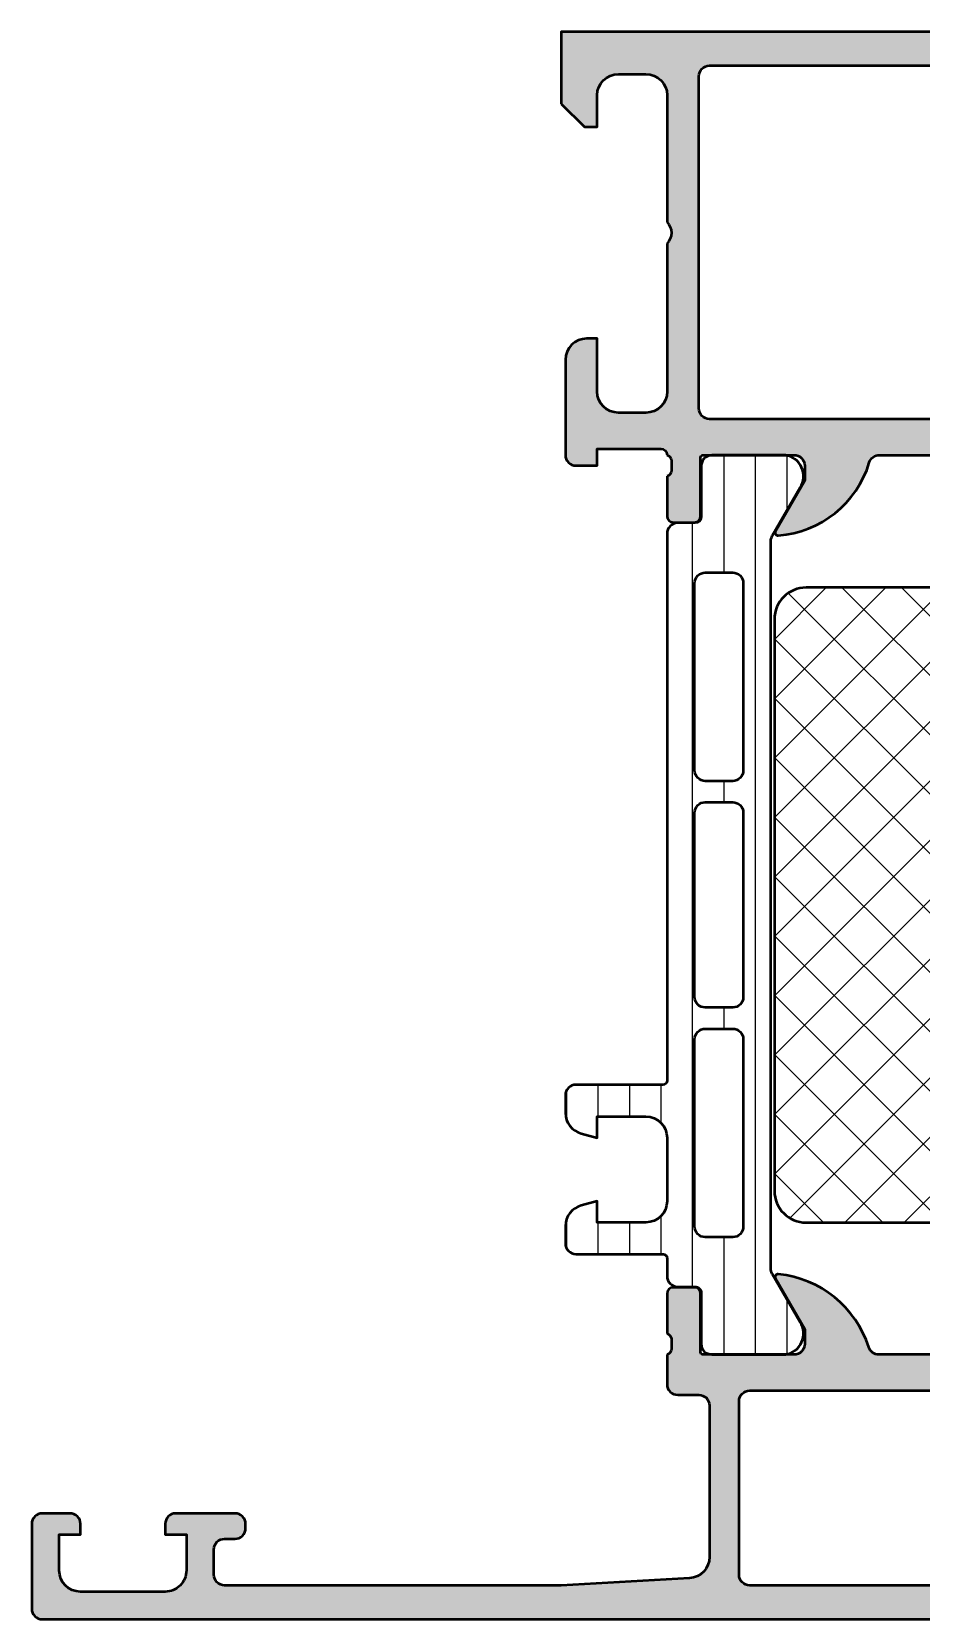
# Model space of a CAD drawing. Extents: x 0 to 84, y 0 to 75.
# Drawn here: x 0 to 42, y 0 to 75 of the extents above; entities that cross this region are included whole.
import ezdxf

# ---------------------------------------------------------------- set-up
doc = ezdxf.new("R2010")
doc.units = 0
for name, color, linetype, lineweight in [('0S-Alu contour', 7, 'Continuous', 50), ('0S-Alu hatch', 252, 'Continuous', 25), ('0S-Plastic contour', 254, 'Continuous', 50), ('0S-Plastic hatch', 253, 'Continuous', 25), ('0S-PT contour', 91, 'Continuous', 50), ('0S-PT hatch', 103, 'Continuous', 25)]:
    doc.layers.add(name, color=color, linetype=linetype, lineweight=lineweight)

# ---------------------------------------------------------------- blocks, each defined once
blk = doc.blocks.new('345220__68C31748_A0F1_4D4B_8DB2_2B87B1CDCAF7_')
at = {"layer": '0S-Alu hatch'}
h = blk.add_hatch(color=256, dxfattribs=at)
edge = h.paths.add_edge_path()
edge.add_arc((30.49999809265137, 11.09999847412109), 0.5000000000000036, 180, 270)
edge.add_line((30.49999809265137, 10.59999847412108), (31.49999809265138, 10.59999847412108))
edge.add_ellipse((31.49999809265136, 10.09999847412108), major_axis=(-0.5000000000000054, 0), ratio=1, start_angle=180, end_angle=269.99999999999875, ccw=False)
edge.add_line((31.99999809265137, 10.09999847412108), (31.99999809265138, 2.944488525390621))
edge.add_ellipse((31.00000742106395, 2.94447682080078), major_axis=(-0.9999906716559251, 0), ratio=1, start_angle=93.26926935200947, end_angle=180.0006706298244, ccw=False)
edge.add_line((31.05703544616699, 1.946113586425776), (25, 1.599998474121088))
edge.add_line((25, 1.599998474121088), (9.100006103515623, 1.599998474121088))
edge.add_ellipse((9.100002464158983, 2.099994834764447), major_axis=(-0.4999963606566039, 0), ratio=1, start_angle=-0.000417042864683026, end_angle=90.00041704258678, ccw=False)
edge.add_line((8.600006103515625, 2.099998474123514), (8.600006103515625, 3.300003051757806))
edge.add_ellipse((9.100008844383234, 3.300000310890197), major_axis=(-0.5000027408751218, 0), ratio=1, start_angle=270.00031407857114, end_angle=359.99968592151924, ccw=False)
edge.add_line((9.100006103515621, 3.800003051757807), (9.600006103515623, 3.800003051757807))
edge.add_arc((9.600018985091806, 4.299990170181624), 0.4999871185897568, 269.9985238420723, 360.0014761578453)
edge.add_line((10.10000610351562, 4.300003051757088), (10.10000610351562, 4.499999999999992))
edge.add_arc((9.600019903500321, 4.500013799984693), 0.4999862002057459, 359.9984185945515, 450.0015814054076)
edge.add_line((9.600006103515621, 4.999999999999994), (6.799987792968749, 4.999999999999995))
edge.add_arc((6.800036528742742, 4.499951264226003), 0.5000487381489366, 90.00558416400746, 179.994415836045)
edge.add_line((6.29998779296875, 4.499999999999538), (6.29998779296875, 3.999999999999994))
edge.add_line((6.29998779296875, 3.999999999999994), (7.29998779296875, 3.999999999999994))
edge.add_line((7.29998779296875, 3.999999999999994), (7.299987792968751, 2.300003051757808))
edge.add_ellipse((6.300035042676397, 2.299955803026448), major_axis=(-0.9999527514086279, 0), ratio=1, start_angle=89.99904127429778, end_angle=180.0027072806921, ccw=False)
edge.add_line((6.300018310546877, 1.300003051757807), (2.29998779296875, 1.300003051757807))
edge.add_ellipse((2.300030971468326, 2.300046230257383), major_axis=(-1.000043179431727, 0), ratio=1, start_angle=0.00247383901108833, end_angle=89.99752616102683, ccw=False)
edge.add_line((1.29998779296875, 2.300003051757147), (1.29998779296875, 3.999999999999994))
edge.add_line((1.29998779296875, 3.999999999999994), (2.29998779296875, 3.999999999999994))
edge.add_line((2.29998779296875, 3.999999999999994), (2.29998779296875, 4.499999999999996))
edge.add_arc((1.80003856548356, 4.500050770347218), 0.4999492300630801, 359.9941815559002, 450.0023212804759)
edge.add_line((1.800018310546875, 4.999999999999994), (0.5000000000000014, 4.999999999999994))
edge.add_arc((0.4999963606433605, 4.500003639356633), 0.4999963606566056, 89.99958295741315, 180.0004170428646)
edge.add_line((1e-16, 4.499999999997569), (0, 0.4999999999999947))
edge.add_arc((0.4999963606433596, 0.4999963606433545), 0.4999963606566047, 179.9995829571354, 270.0004170425868)
edge.add_line((0.5, -5.1e-15), (83.49998474121092, -5.1e-15))
edge.add_arc((83.49998838056757, 0.4999963606433604), 0.4999963606566104, 269.9995829574139, 360.0004170428646)
edge.add_line((83.99998474121094, 0.5000000000024251), (83.99998474121094, 4.499999999999994))
edge.add_arc((83.49998838056759, 4.500003639356642), 0.499996360656597, 359.9995829571354, 450.0004170425878)
edge.add_line((83.49998474121092, 4.999999999999994), (82.19996643066408, 4.999999999999994))
edge.add_arc((82.1999461757274, 4.500050770347192), 0.4999492300631073, 89.99767871952724, 180.0058184440372)
edge.add_line((81.69999694824217, 4.500000000000121), (81.69999694824217, 3.999999999999994))
edge.add_line((81.69999694824217, 3.999999999999994), (82.69999694824219, 3.999999999999994))
edge.add_line((82.69999694824219, 3.999999999999994), (82.69999694824219, 2.300003051757837))
edge.add_ellipse((81.6999537697426, 2.300046230257376), major_axis=(-1.000043179431718, 0), ratio=1, start_angle=90.00247383897272, end_angle=179.9975261609891, ccw=False)
edge.add_line((81.69999694824217, 1.300003051757807), (77.69996643066408, 1.300003051757807))
edge.add_ellipse((77.69994969853458, 2.299955803026473), major_axis=(-0.9999527514086548, 0), ratio=1, start_angle=-0.0027072808267121218, end_angle=90.0009587257008, ccw=False)
edge.add_line((76.6999969482422, 2.300003051758114), (76.69999694824219, 3.999999999999994))
edge.add_line((76.69999694824219, 3.999999999999994), (77.69999694824217, 3.999999999999994))
edge.add_line((77.69999694824217, 3.999999999999994), (77.69999694824217, 4.499999999999994))
edge.add_arc((77.1999482124682, 4.499951264226005), 0.5000487381489331, 0.0055841639549441, 89.99441583599489)
edge.add_line((77.19999694824217, 4.999999999999994), (74.39997863769531, 4.999999999999994))
edge.add_arc((74.39996483771063, 4.500013799984677), 0.4999862002057592, 89.99841859459399, 180.0015814054484)
edge.add_line((73.89997863769531, 4.499999999999621), (73.89997863769531, 4.300003051757827))
edge.add_arc((74.39996575611914, 4.299990170181632), 0.4999871185897643, 179.9985238419079, 270.001476157926)
edge.add_line((74.39997863769531, 3.800003051757807), (74.89997863769531, 3.800003051757807))
edge.add_ellipse((74.89997589682773, 3.300000310890221), major_axis=(-0.5000027408750981, 0), ratio=1, start_angle=180.0003140784808, end_angle=269.99968592143193, ccw=False)
edge.add_line((75.39997863769531, 3.300003051757033), (75.39997863769531, 2.099998474121066))
edge.add_ellipse((74.89998227705195, 2.099994834764458), major_axis=(-0.4999963606566104, 0), ratio=1, start_angle=89.9995829574155, end_angle=180.0004170428646, ccw=False)
edge.add_line((74.89997863769533, 1.599998474121088), (58.99997711181643, 1.599998474121088))
edge.add_line((58.99997711181643, 1.599998474121088), (52.94294357299803, 1.946113586425775))
edge.add_ellipse((52.9999715981011, 2.944476820800784), major_axis=(-0.9999906716559332, 0), ratio=1, start_angle=-0.0006706298242988851, end_angle=86.7307306479891, ccw=False)
edge.add_line((51.99998092651366, 2.944488525390095), (51.99998092651369, 10.09999847412109))
edge.add_ellipse((52.49998092651368, 10.09999847412109), major_axis=(-0.5, 0), ratio=1, start_angle=270.00000000000165, end_angle=360, ccw=False)
edge.add_line((52.49998092651367, 10.59999847412108), (53.49998092651368, 10.59999847412108))
edge.add_arc((53.49998092651368, 11.09999847412107), 0.4999999999999858, 270, 360)
edge.add_line((53.99998092651366, 11.09999847412107), (53.99998092651367, 12.5))
edge.add_ellipse((54.07881737305672, 12.76752059199311), major_axis=(-0.2788950563274293, 0), ratio=1, start_angle=-1.1645893741010127, end_angle=73.58012358050752, ccw=False)
edge.add_line((53.79997992651367, 12.7731889999915), (53.79997992651367, 13.22678299999151))
edge.add_ellipse((54.07884802215683, 13.23244365946857), major_axis=(-0.2789255417371434, 0), ratio=1, start_angle=-73.5754054446461, end_angle=1.1628700728862214, ccw=False)
edge.add_line((53.99998092651367, 13.4999869999915), (53.99998092651367, 15.37999799999999))
edge.add_arc((53.69998092651366, 15.379998), 0.3000000000000114, 0, 89.99999999999864)
edge.add_line((53.69998092651367, 15.67999800000001), (52.72000660747087, 15.67999800000001))
edge.add_arc((52.72000660747087, 15.37999800000002), 0.29999999999999, 90, 180)
edge.add_line((52.42000660747088, 15.37999800000002), (52.42000660747089, 12.62000000000001))
edge.add_ellipse((52.30000660747086, 12.62000000000002), major_axis=(-0.1200000000000259, 0), ratio=1, start_angle=89.99999999999329, end_angle=180, ccw=False)
edge.add_line((52.30000660747085, 12.49999999999999), (47.99998092651367, 12.5))
edge.add_ellipse((47.99998092651367, 13.00000000000001), major_axis=(-0.5000000000000125, 0), ratio=1, start_angle=0, end_angle=90, ccw=False)
edge.add_line((47.49998092651366, 13), (47.49998092651366, 13.69999999999998))
edge.add_line((47.49998092651366, 13.69999999999998), (48.88147638413604, 16.09282032302754))
edge.add_arc((48.76186114186538, 16.1618802153517), 0.138119784648306, 330.0000000000005, 455.6225775507949)
edge.add_arc((49.23820416768748, 11.32339113815202), 5.000000000000174, 95.62257755079341, 162.2515836439296)
edge.add_ellipse((43.99998092651366, 12.99999999999984), major_axis=(-0.4999999999998378, 0), ratio=1, start_angle=90.00000000000159, end_angle=162.2515836439315, ccw=False)
edge.add_line((43.99998092651368, 12.5), (39.99999809265138, 12.5))
edge.add_ellipse((39.99999809265148, 13.00000000000011), major_axis=(-0.5000000000001048, 0), ratio=1, start_angle=17.74841635605958, end_angle=89.99999999998857, ccw=False)
edge.add_arc((34.76177485147767, 11.32339113815229), 4.999999999999904, 17.74841635607127, 84.37742244920742)
edge.add_arc((35.23811787729967, 16.16188021535171), 0.1381197846482973, 84.37742244920473, 209.9999999999997)
edge.add_line((35.11850263502901, 16.09282032302756), (36.49999809265138, 13.7))
edge.add_line((36.49999809265138, 13.7), (36.49999809265138, 13))
edge.add_ellipse((35.99999809265138, 13), major_axis=(-0.4999999999999929, 0), ratio=1, start_angle=90, end_angle=180, ccw=False)
edge.add_line((35.99999809265137, 12.5), (31.69997241169417, 12.50000000000001))
edge.add_ellipse((31.69997241169417, 12.62), major_axis=(-0.1199999999999957, 0), ratio=1, start_angle=0, end_angle=90.0000000000017, ccw=False)
edge.add_line((31.57997241169417, 12.62), (31.57997241169416, 15.37999799999999))
edge.add_arc((31.27997241169417, 15.37999799999999), 0.2999999999999989, 0, 90)
edge.add_line((31.27997241169417, 15.67999799999999), (30.29999809265138, 15.679998))
edge.add_arc((30.29999809265138, 15.37999799999999), 0.3000000000000043, 90, 180)
edge.add_line((29.99999809265137, 15.37999799999999), (29.99999809265138, 13.49998699999148))
edge.add_ellipse((29.92113099700823, 13.23244365946855), major_axis=(-0.2789255417371328, 0), ratio=1, start_angle=178.8371299271148, end_angle=253.5754054446464, ccw=False)
edge.add_line((30.19999909265138, 13.2267829999915), (30.19999909265138, 12.77318899999148))
edge.add_ellipse((29.92116164610833, 12.76752059199312), major_axis=(-0.2788950563274377, 0), ratio=1, start_angle=106.4198764194943, end_angle=181.1645893740957, ccw=False)
edge.add_line((29.99999809265138, 12.5), (29.99999809265137, 11.09999847412109))
edge = h.paths.add_edge_path()
edge.add_ellipse((33.89999389648437, 10.29999542236327), major_axis=(-0.5, 0), ratio=1, start_angle=270, end_angle=360, ccw=False)
edge.add_line((33.89999389648437, 10.79999542236327), (50.09998703002929, 10.79999542236327))
edge.add_ellipse((50.0999870300293, 10.29999542236327), major_axis=(-0.5, 0), ratio=1, start_angle=180, end_angle=270.0000000000008, ccw=False)
edge.add_line((50.59998703002929, 10.29999542236327), (50.59998703002929, 2.100006103515619))
edge.add_ellipse((50.0999870300293, 2.100006103515619), major_axis=(-0.4999999999999999, 0), ratio=1, start_angle=90, end_angle=180, ccw=False)
edge.add_line((50.0999870300293, 1.600006103515619), (33.89999389648437, 1.60000610351562))
edge.add_ellipse((33.89999389648437, 2.10000610351562), major_axis=(-0.5, 0), ratio=1, start_angle=0, end_angle=90, ccw=False)
edge.add_line((33.39999389648437, 2.10000610351562), (33.39999389648437, 10.29999542236327))
at = {"layer": '0S-Alu contour', "color": 7}
for points in [[(35.11850263502901, 16.09282032302756), (36.49999809265138, 13.7), (36.49999809265138, 13)], [(47.49998092651366, 13), (47.49998092651366, 13.69999999999998), (48.88147638413604, 16.09282032302754)], [(29.99999809265137, 15.37999799999999), (29.99999809265138, 13.49998699999148)], [(31.27997241169417, 15.67999799999999), (30.29999809265138, 15.679998)], [(31.57997241169417, 12.62), (31.57997241169416, 15.37999799999999)], [(52.42000660747088, 15.37999800000002), (52.42000660747089, 12.62000000000001)], [(53.69998092651367, 15.67999800000001), (52.72000660747087, 15.67999800000001)], [(53.99998092651367, 13.4999869999915), (53.99998092651367, 15.37999799999999)], [(30.19999909265138, 13.2267829999915), (30.19999909265138, 12.77318899999148)], [(53.79997992651367, 12.7731889999915), (53.79997992651367, 13.22678299999151)], [(29.99999809265138, 12.5), (29.99999809265137, 11.09999847412109)], [(35.99999809265137, 12.5), (31.69997241169417, 12.50000000000001)], [(43.99998092651368, 12.5), (39.99999809265138, 12.5)], [(52.30000660747085, 12.49999999999999), (47.99998092651367, 12.5)], [(53.99998092651366, 11.09999847412107), (53.99998092651367, 12.5)], [(30.49999809265137, 10.59999847412108), (31.49999809265138, 10.59999847412108)], [(33.89999389648437, 10.79999542236327), (50.09998703002929, 10.79999542236327)], [(52.49998092651367, 10.59999847412108), (53.49998092651368, 10.59999847412108)], [(31.99999809265137, 10.09999847412108), (31.99999809265138, 2.944488525390621)], [(33.39999389648437, 2.10000610351562), (33.39999389648437, 10.29999542236327)], [(50.59998703002929, 10.29999542236327), (50.59998703002929, 2.100006103515619)], [(51.99998092651366, 2.944488525390095), (51.99998092651369, 10.09999847412109)], [(1.800018310546875, 4.999999999999994), (0.5000000000000014, 4.999999999999994)], [(9.600006103515621, 4.999999999999994), (6.799987792968749, 4.999999999999995)], [(77.19999694824217, 4.999999999999994), (74.39997863769531, 4.999999999999994)], [(83.49998474121092, 4.999999999999994), (82.19996643066408, 4.999999999999994)], [(1e-16, 4.499999999997569), (0, 0.4999999999999947)], [(1.29998779296875, 2.300003051757147), (1.29998779296875, 3.999999999999994), (2.29998779296875, 3.999999999999994), (2.29998779296875, 4.499999999999996)], [(6.29998779296875, 4.499999999999538), (6.29998779296875, 3.999999999999994), (7.29998779296875, 3.999999999999994), (7.299987792968751, 2.300003051757808)], [(9.100006103515621, 3.800003051757807), (9.600006103515623, 3.800003051757807)], [(10.10000610351562, 4.300003051757088), (10.10000610351562, 4.499999999999992)], [(73.89997863769531, 4.499999999999621), (73.89997863769531, 4.300003051757827)], [(74.39997863769531, 3.800003051757807), (74.89997863769531, 3.800003051757807)], [(76.6999969482422, 2.300003051758114), (76.69999694824219, 3.999999999999994), (77.69999694824217, 3.999999999999994), (77.69999694824217, 4.499999999999994)], [(81.69999694824217, 4.500000000000121), (81.69999694824217, 3.999999999999994), (82.69999694824219, 3.999999999999994), (82.69999694824219, 2.300003051757837)], [(83.99998474121094, 0.5000000000024251), (83.99998474121094, 4.499999999999994)], [(8.600006103515625, 2.099998474123514), (8.600006103515625, 3.300003051757806)], [(75.39997863769531, 3.300003051757033), (75.39997863769531, 2.099998474121066)], [(31.05703544616699, 1.946113586425776), (25, 1.599998474121088), (9.100006103515623, 1.599998474121088)], [(50.0999870300293, 1.600006103515619), (33.89999389648437, 1.60000610351562)], [(74.89997863769533, 1.599998474121088), (58.99997711181643, 1.599998474121088), (52.94294357299803, 1.946113586425775)], [(6.300018310546877, 1.300003051757807), (2.29998779296875, 1.300003051757807)], [(81.69999694824217, 1.300003051757807), (77.69996643066408, 1.300003051757807)], [(0.5, -5.1e-15), (83.49998474121092, -5.1e-15)]]:
    blk.add_lwpolyline(points, dxfattribs=at)
for centre, radius, start, end in [((35.23811787729967, 16.16188021535171), 0.1381197846482973, 84.37742244920473, 209.9999999999997), ((34.76177485147767, 11.32339113815229), 4.999999999999904, 17.74841635607127, 84.37742244920742), ((49.23820416768748, 11.32339113815202), 5.000000000000174, 95.62257755079341, 162.2515836439296), ((48.76186114186538, 16.1618802153517), 0.138119784648306, 330.0000000000005, 95.62257755079499), ((30.29999809265138, 15.37999799999999), 0.3000000000000043, 90, 180), ((31.27997241169417, 15.37999799999999), 0.2999999999999989, 0, 90), ((52.72000660747087, 15.37999800000002), 0.29999999999999, 90, 180), ((53.69998092651366, 15.379998), 0.3000000000000114, 0, 89.99999999999864), ((30.49999809265137, 11.09999847412109), 0.5000000000000036, 180, 270), ((53.49998092651368, 11.09999847412107), 0.4999999999999858, 270, 0), ((0.4999963606433605, 4.500003639356633), 0.4999963606566056, 89.99958295741315, 180.0004170428646), ((1.80003856548356, 4.500050770347218), 0.4999492300630801, 359.9941815559002, 90.00232128047583), ((6.800036528742742, 4.499951264226003), 0.5000487381489366, 90.00558416400746, 179.994415836045), ((9.600019903500321, 4.500013799984693), 0.4999862002057459, 359.9984185945515, 90.00158140540763), ((74.39996483771063, 4.500013799984677), 0.4999862002057592, 89.99841859459399, 180.0015814054484), ((77.1999482124682, 4.499951264226005), 0.5000487381489331, 0.0055841639549441, 89.99441583599489), ((82.1999461757274, 4.500050770347192), 0.4999492300631073, 89.99767871952724, 180.0058184440372), ((83.49998838056759, 4.500003639356642), 0.499996360656597, 359.9995829571354, 90.00041704258778), ((9.600018985091806, 4.299990170181624), 0.4999871185897568, 269.9985238420723, 0.0014761578452432), ((74.39996575611914, 4.299990170181632), 0.4999871185897643, 179.9985238419079, 270.001476157926), ((0.4999963606433596, 0.4999963606433545), 0.4999963606566047, 179.9995829571354, 270.0004170425868), ((83.49998838056757, 0.4999963606433604), 0.4999963606566104, 269.9995829574139, 0.0004170428646345)]:
    blk.add_arc(centre, radius, start, end, dxfattribs=at)
at = {"layer": '0S-Alu contour', "color": 7, "extrusion": (0, 0, -1)}
for centre, radius, start, end in [((-29.92113099700823, 13.23244365946855), 0.2789255417371328, 106.4245945553536, 181.1628700728853), ((-29.92116164610833, 12.76752059199312), 0.2788950563274377, 178.8354106259043, 253.5801235805057), ((-35.99999809265138, 13), 0.4999999999999929, 180, 270), ((-39.99999809265148, 13.00000000000011), 0.5000000000001048, 270.0000000000114, 342.2515836439404), ((-43.99998092651366, 12.99999999999984), 0.4999999999998378, 197.7484163560685, 269.9999999999984), ((-47.99998092651367, 13.00000000000001), 0.5000000000000125, 270, 0), ((-54.07881737305672, 12.76752059199311), 0.2788950563274293, 286.4198764194925, 1.164589374100992), ((-54.07884802215683, 13.23244365946857), 0.2789255417371434, 358.8371299271138, 73.57540544464614), ((-31.69997241169417, 12.62), 0.1199999999999957, 269.9999999999983, 0), ((-52.30000660747086, 12.62000000000002), 0.1200000000000259, 180, 270.0000000000068), ((-31.49999809265136, 10.09999847412108), 0.5000000000000054, 90.00000000000122, 180), ((-33.89999389648437, 10.29999542236327), 0.5, 0, 90), ((-50.0999870300293, 10.29999542236327), 0.5, 89.9999999999992, 180), ((-52.49998092651368, 10.09999847412109), 0.5, 0, 89.99999999999837), ((-9.100008844383234, 3.300000310890197), 0.5000027408751218, 0.0003140784807261, 89.99968592142883), ((-74.89997589682773, 3.300000310890221), 0.5000027408750981, 90.0003140785681, 179.9996859215192), ((-2.300030971468326, 2.300046230257383), 1.000043179431727, 270.0024738389732, 359.9975261609889), ((-6.300035042676397, 2.299955803026448), 0.9999527514086279, 179.9972927193079, 270.0009587257022), ((-31.00000742106395, 2.94447682080078), 0.9999906716559253, 179.9993293701756, 266.7307306479905), ((-52.9999715981011, 2.944476820800784), 0.9999906716559335, 273.2692693520109, 0.000670629824406), ((-77.69994969853458, 2.299955803026473), 0.9999527514086548, 269.9990412742992, 0.0027072808266599), ((-81.6999537697426, 2.300046230257376), 1.000043179431718, 180.002473839011, 269.9975261610273), ((-9.100002464158983, 2.099994834764447), 0.4999963606566039, 269.9995829574132, 0.0004170428646345), ((-33.89999389648437, 2.10000610351562), 0.5, 270, 0), ((-50.0999870300293, 2.100006103515619), 0.4999999999999999, 180, 270), ((-74.89998227705195, 2.099994834764458), 0.4999963606566104, 179.9995829571354, 270.0004170425845)]:
    blk.add_arc(centre, radius, start, end, dxfattribs=at)
blk = doc.blocks.new('486910__9B166FDB_D772_4EF8_85C1_3312F92CC341_')
at = {"layer": '0S-PT hatch'}
h = blk.add_hatch(dxfattribs=at)
h.set_pattern_fill('ANSI37', color=256, scale=0.625, angle=90, style=0)
h.set_pattern_definition([(135, (0, 0), (-1.403165018917055, -1.403165018917055), []), (225, (0, 0), (1.403165018917055, -1.403165018917055), [])])
edge = h.paths.add_edge_path()
edge.add_arc((36.56593827806137, 47.24119923922818), 1.5, 90, 180)
edge.add_line((35.06593827806137, 47.24119923922818), (35.06593827806137, 20.24119923922818))
edge.add_arc((36.56593827806136, 20.24119923922818), 1.499999999999998, 180, 270)
edge.add_line((36.56593827806136, 18.74119923922818), (47.56593827806136, 18.74119923922818))
edge.add_arc((47.56593827806136, 20.24119923922818), 1.5, 270, 360)
edge.add_line((49.06593827806136, 20.24119923922818), (49.06593827806137, 47.24119923922818))
edge.add_arc((47.56593827806137, 47.24119923922818), 1.499999999999999, 0, 90)
edge.add_line((47.56593827806137, 48.74119923922818), (36.56593827806137, 48.74119923922818))
at = {"layer": '0S-PT contour', "color": 7}
for points in [[(47.56593827806137, 48.74119923922818), (36.56593827806137, 48.74119923922818)], [(35.06593827806137, 47.24119923922818), (35.06593827806137, 20.24119923922818)], [(49.06593827806136, 20.24119923922818), (49.06593827806137, 47.24119923922818)], [(36.56593827806136, 18.74119923922818), (47.56593827806136, 18.74119923922818)]]:
    blk.add_lwpolyline(points, dxfattribs=at)
for centre, radius, start, end in [((36.56593827806137, 47.24119923922818), 1.5, 90, 180), ((47.56593827806137, 47.24119923922818), 1.499999999999999, 0, 90), ((36.56593827806136, 20.24119923922818), 1.499999999999998, 180, 270), ((47.56593827806136, 20.24119923922818), 1.5, 270, 0)]:
    blk.add_arc(centre, radius, start, end, dxfattribs=at)
blk = doc.blocks.new('278494__D9368EE6_2A98_4F53_9D2D_5CC1FCF3D4F0___9BA61D29_F5D0_4552_A59B_7645306C3F81_')
at = {"layer": '0S-Plastic hatch'}
h = blk.add_hatch(dxfattribs=at)
h.set_pattern_fill('ANSI31', color=256, scale=0.4680000000000001, angle=45, style=0)
h.set_pattern_definition([(90, (0, 0), (-1.4859, 0), [])])
edge = h.paths.add_edge_path()
edge.add_line((29.99999809265137, 51.29262339778484), (29.99997517109337, 25.45125658823266))
edge.add_ellipse((29.79583630547134, 25.45537538707201), major_axis=(-0.20418041277588, 0), ratio=1, start_angle=90.48506106571949, end_angle=178.8441310561842, ccw=False)
edge.add_line((29.79756485836661, 25.25120229122876), (25.69756485837832, 25.25120229122876))
edge.add_arc((25.69756485837832, 24.75120229122881), 0.4999999999999467, 90, 180)
edge.add_line((25.19756485837838, 24.75120229122881), (25.19756485837838, 23.92045306784114))
edge.add_arc((26.19756485837845, 23.92045306784117), 1.000000000000066, 180, 254.9999999989172)
edge.add_line((25.93874581325766, 22.95452724155693), (26.69756485837832, 22.75120229122875))
edge.add_line((26.69756485837832, 22.75120229122875), (26.69756485837832, 23.75120229122876))
edge.add_line((26.69756485837832, 23.75120229122876), (28.99756485836673, 23.75120229122876))
edge.add_ellipse((28.99585582452564, 22.74707631855116), major_axis=(-1.004127427074079, 0), ratio=1, start_angle=180.2298596784872, end_angle=269.9024820249146, ccw=False)
edge.add_line((29.99997517109336, 22.75110467439833), (29.99997517109336, 19.75122632025462))
edge.add_ellipse((28.99585561264546, 19.75532877543038), major_axis=(-1.004127938958013, 0), ratio=1, start_angle=90.09753001532039, end_angle=179.7659122786875, ccw=False)
edge.add_line((28.99756485836667, 18.75120229122875), (26.69756485837833, 18.75120229122875))
edge.add_line((26.69756485837833, 18.75120229122875), (26.69756485837821, 19.75120229122869))
edge.add_line((26.69756485837821, 19.75120229122869), (25.93874581325764, 19.54787734087044))
edge.add_arc((26.19756485837824, 18.58195151458678), 0.9999999999994578, 105.0000000010805, 180)
edge.add_line((25.19756485837878, 18.58195151458678), (25.19756485837832, 17.75120229122875))
edge.add_arc((25.69756485837832, 17.75120229122875), 0.5000000000000027, 180, 270.0000000000008)
edge.add_line((25.69756485837833, 17.25120229122875), (29.79756485836669, 17.25120229122875))
edge.add_ellipse((29.7975648583667, 17.05120229122876), major_axis=(-0.1999999999999851, 0), ratio=1, start_angle=180, end_angle=270.000000000001, ccw=False)
edge.add_line((29.99756485836668, 17.05120229122876), (29.99888540335662, 16.21013004610088))
edge.add_arc((30.4988827240224, 16.21010925689817), 0.4999973210979717, 179.9976177199981, 269.9982316841403)
edge.add_line((30.49886729263809, 15.71011193603833), (31.309198625453, 15.71008330962012))
edge.add_ellipse((31.30918775921868, 15.41008330981692), major_axis=(-0.2999999999999934, 0), ratio=1, start_angle=179.9979247021016, end_angle=269.9979247021146, ccw=False)
edge.add_line((31.60918775902188, 15.41007244358253), (31.60876887880909, 13.0100740742441))
edge.add_arc((32.10876485582409, 13.0100533243742), 0.4999959774455613, 179.9976222209284, 269.9982271833)
edge.add_line((32.10874938520433, 12.51005734716798), (35.58529088101019, 12.50993069970388))
edge.add_arc((35.44301608409597, 13.4997539283803), 0.9999960709244808, 278.1795327540135, 392.7249408019534)
edge.add_line((36.28428831475476, 14.04035838247478), (34.96590131696771, 16.32406298372988))
edge.add_ellipse((35.39892308860846, 16.57404727380668), major_axis=(-0.5000000000000883, 0), ratio=1, start_angle=-0.002015393048509395, end_angle=29.997921301458007, ccw=False)
edge.add_line((34.89892308891769, 16.57406486142887), (34.90000940134876, 50.92833361702789))
edge.add_ellipse((35.4000094010016, 50.92831498386868), major_axis=(-0.5000000000000306, 0), ratio=1, start_angle=329.99792810276773, end_angle=359.9978647972848, ccw=False)
edge.add_line((34.96700573974958, 51.17833064206307), (36.28555816920599, 53.46193973131244))
edge.add_arc((35.44432510298573, 54.00260512706298), 0.99999607092448, 327.2709086022732, 441.8163166502142)
edge.add_line((35.58667160386751, 54.99241804653368), (32.11013010806168, 54.99254469399776))
edge.add_arc((32.11010935819177, 54.49254871698274), 0.499995977445583, 89.99762222092792, 179.9982271832751)
edge.add_line((31.61011338098553, 54.49256418760271), (31.61035840156635, 52.09256579421702))
edge.add_ellipse((31.31035840176314, 52.09257666045132), major_axis=(-0.299999999999997, 0), ratio=1, start_angle=89.9979247021152, end_angle=179.9979247021016, ccw=False)
edge.add_line((31.31034753552883, 51.79257666064812), (30.50001620271391, 51.79260528706632))
edge.add_arc((30.49999541351122, 51.29260796640053), 0.4999973210979748, 89.99761772008878, 179.9982316841069)
edge = h.paths.add_edge_path()
edge.add_line((31.29944679122504, 40.10119604587006), (31.29944679122505, 48.95118994235433))
edge.add_ellipse((31.79944679331268, 48.95118994053621), major_axis=(-0.5000000020876287, 0), ratio=1, start_angle=269.9981008973825, end_angle=360, ccw=False)
edge.add_line((31.7994633661095, 49.45118994234918), (33.0994574723774, 49.45118994234917))
edge.add_ellipse((33.09946111173402, 48.95119358170581), major_axis=(-0.4999963606566095, 0), ratio=1, start_angle=179.9995829571355, end_angle=270.0004170425845, ccw=False)
edge.add_line((33.59945747237739, 48.95118994234675), (33.59945747237739, 40.10119604586718))
edge.add_ellipse((33.09946111173413, 40.10119240650812), major_axis=(-0.4999963606565073, 0), ratio=1, start_angle=89.99958295740407, end_angle=180.0004170428646, ccw=False)
edge.add_line((33.09945747237741, 39.60119604586487), (31.79946336606467, 39.60119604586488))
edge.add_ellipse((31.79944679338235, 40.10119604774753), major_axis=(-0.5000000021573054, 0), ratio=1, start_angle=0, end_angle=90.00189908949642, ccw=False)
edge = h.paths.add_edge_path()
edge.add_line((31.29944679123543, 29.40118994305285), (31.29944679123542, 38.10119604656853))
edge.add_ellipse((31.79944679123542, 38.10119604656332), major_axis=(-0.5000000000000071, 0), ratio=1, start_angle=269.99999999880595, end_angle=360, ccw=False)
edge.add_line((31.79944679124584, 38.60119604656333), (33.09945747239817, 38.60119604656333))
edge.add_ellipse((33.09945747238777, 38.10119604656331), major_axis=(-0.5000000000000134, 0), ratio=1, start_angle=180, end_angle=269.999999998808, ccw=False)
edge.add_line((33.59945747238779, 38.10119604656331), (33.59945747238778, 29.40118994304764))
edge.add_ellipse((33.09945747238778, 29.40118994304764), major_axis=(-0.4999999999999929, 0), ratio=1, start_angle=90, end_angle=180, ccw=False)
edge.add_line((33.09945747238778, 28.90118994304765), (31.79944679123543, 28.90118994304765))
edge.add_ellipse((31.79944679123543, 29.40118994304765), major_axis=(-0.4999999999999983, 0), ratio=1, start_angle=0, end_angle=90, ccw=False)
edge = h.paths.add_edge_path()
edge.add_line((31.29944679123543, 18.55118078777945), (31.29944679123543, 27.40118994305279))
edge.add_ellipse((31.79944679332305, 27.40118994123468), major_axis=(-0.5000000020876199, 0), ratio=1, start_angle=269.9981008973846, end_angle=360, ccw=False)
edge.add_line((31.79946336611986, 27.90118994304764), (33.09945747238778, 27.90118994304764))
edge.add_ellipse((33.09946111174445, 27.40119358240432), major_axis=(-0.4999963606565686, 0), ratio=1, start_angle=179.9995829571355, end_angle=270.00041704259024, ccw=False)
edge.add_line((33.59945747238777, 27.40118994304526), (33.59945747238778, 18.55121130535238))
edge.add_ellipse((33.09944221359872, 18.55121130535238), major_axis=(-0.5000152587890554, 0), ratio=1, start_angle=89.9999999999992, end_angle=180, ccw=False)
edge.add_line((33.09944221359871, 18.05119604656332), (31.79943153244637, 18.05119604656332))
edge.add_ellipse((31.79943153244636, 18.55118078777425), major_axis=(-0.4999847412109291, 0), ratio=1, start_angle=0, end_angle=90.0000000000004, ccw=False)
at = {"layer": '0S-Alu contour', "color": 7}
for points in [[(31.29944679122504, 40.10119604587006), (31.29944679122505, 48.95118994235433)], [(31.7994633661095, 49.45118994234918), (33.0994574723774, 49.45118994234917)], [(33.59945747237739, 48.95118994234675), (33.59945747237739, 40.10119604586718)], [(33.09945747237741, 39.60119604586487), (31.79946336606467, 39.60119604586488)], [(31.79944679124584, 38.60119604656333), (33.09945747239817, 38.60119604656333)], [(31.29944679123543, 29.40118994305285), (31.29944679123542, 38.10119604656853)], [(33.59945747238779, 38.10119604656331), (33.59945747238778, 29.40118994304764)], [(33.09945747238778, 28.90118994304765), (31.79944679123543, 28.90118994304765)], [(31.79946336611986, 27.90118994304764), (33.09945747238778, 27.90118994304764)], [(31.29944679123543, 18.55118078777945), (31.29944679123543, 27.40118994305279)], [(33.59945747238777, 27.40118994304526), (33.59945747238778, 18.55121130535238)], [(33.09944221359871, 18.05119604656332), (31.79943153244637, 18.05119604656332)]]:
    blk.add_lwpolyline(points, dxfattribs=at)
at = {"layer": '0S-Alu contour', "color": 7, "extrusion": (0, 0, -1)}
for centre, radius, start, end in [((-31.79944679331268, 48.95118994053621), 0.5000000020876287, 0, 90.00189910261747), ((-33.09946111173402, 48.95119358170581), 0.4999963606566095, 89.99958295741548, 180.0004170428646), ((-31.79944679338235, 40.10119604774753), 0.5000000021573054, 269.9981009105036, 0), ((-33.09946111173413, 40.10119240650812), 0.4999963606565073, 179.9995829571354, 270.0004170425959), ((-31.79944679123542, 38.10119604656332), 0.5000000000000071, 0, 90.00000000119407), ((-33.09945747238777, 38.10119604656331), 0.5000000000000134, 90.00000000119202, 180), ((-31.79944679123543, 29.40118994304765), 0.4999999999999983, 270, 0), ((-33.09945747238778, 29.40118994304764), 0.4999999999999929, 180, 270), ((-31.79944679332305, 27.40118994123468), 0.5000000020876199, 0, 90.00189910261543), ((-33.09946111174445, 27.40119358240432), 0.4999963606565686, 89.99958295740979, 180.0004170428646), ((-31.79943153244636, 18.55118078777425), 0.4999847412109291, 269.9999999999996, 0), ((-33.09944221359872, 18.55121130535238), 0.5000152587890554, 180, 270.0000000000008)]:
    blk.add_arc(centre, radius, start, end, dxfattribs=at)
at = {"layer": '0S-Plastic contour', "color": 7}
for points in [[(35.58667160386751, 54.99241804653368), (32.11013010806168, 54.99254469399776)], [(31.61011338098553, 54.49256418760271), (31.61035840156635, 52.09256579421702)], [(34.96700573974958, 51.17833064206307), (36.28555816920599, 53.46193973131244)], [(31.31034753552883, 51.79257666064812), (30.50001620271391, 51.79260528706632)], [(29.99999809265137, 51.29262339778484), (29.99997517109337, 25.45125658823266)], [(34.89892308891769, 16.57406486142887), (34.90000940134876, 50.92833361702789)], [(25.19756485837838, 24.75120229122881), (25.19756485837838, 23.92045306784114)], [(29.79756485836661, 25.25120229122876), (25.69756485837832, 25.25120229122876)], [(25.93874581325766, 22.95452724155693), (26.69756485837832, 22.75120229122875), (26.69756485837832, 23.75120229122876), (28.99756485836673, 23.75120229122876)], [(29.99997517109336, 22.75110467439833), (29.99997517109336, 19.75122632025462)], [(28.99756485836667, 18.75120229122875), (26.69756485837833, 18.75120229122875), (26.69756485837821, 19.75120229122869), (25.93874581325764, 19.54787734087044)], [(25.19756485837878, 18.58195151458678), (25.19756485837832, 17.75120229122875)], [(25.69756485837833, 17.25120229122875), (29.79756485836669, 17.25120229122875)], [(29.99756485836668, 17.05120229122876), (29.99888540335662, 16.21013004610088)], [(36.28428831475476, 14.04035838247478), (34.96590131696771, 16.32406298372988)], [(30.49886729263809, 15.71011193603833), (31.309198625453, 15.71008330962012)], [(31.60918775902188, 15.41007244358253), (31.60876887880909, 13.0100740742441)], [(32.10874938520433, 12.51005734716798), (35.58529088101019, 12.50993069970388)]]:
    blk.add_lwpolyline(points, dxfattribs=at)
for centre, radius, start, end in [((32.11010935819177, 54.49254871698274), 0.499995977445583, 89.99762222092792, 179.9982271832751), ((35.44432510298573, 54.00260512706298), 0.99999607092448, 327.2709086022732, 81.81631665021425), ((30.49999541351122, 51.29260796640053), 0.4999973210979748, 89.99761772008878, 179.9982316841069), ((25.69756485837832, 24.75120229122881), 0.4999999999999467, 90, 180), ((26.19756485837845, 23.92045306784117), 1.000000000000066, 180, 254.9999999989172), ((26.19756485837824, 18.58195151458678), 0.9999999999994578, 105.0000000010805, 180), ((25.69756485837832, 17.75120229122875), 0.5000000000000027, 180, 270.0000000000008), ((30.4988827240224, 16.21010925689817), 0.4999973210979717, 179.9976177199981, 269.9982316841403), ((35.44301608409597, 13.4997539283803), 0.9999960709244808, 278.1795327540135, 32.72494080195337), ((32.10876485582409, 13.0100533243742), 0.4999959774455613, 179.9976222209284, 269.9982271833)]:
    blk.add_arc(centre, radius, start, end, dxfattribs=at)
at = {"layer": '0S-Plastic contour', "color": 7, "extrusion": (0, 0, -1)}
for centre, radius, start, end in [((-31.31035840176314, 52.09257666045132), 0.299999999999997, 180.0020752978985, 270.0020752978848), ((-35.4000094010016, 50.92831498386868), 0.5000000000000306, 0.0021352027151592, 30.00207189723227), ((-29.79583630547134, 25.45537538707201), 0.20418041277588, 181.1558689438159, 269.5149389342805), ((-28.99585582452564, 22.74707631855116), 1.004127427074079, 90.0975179750854, 179.7701403215128), ((-28.99585561264546, 19.75532877543038), 1.004127938958013, 180.2340877213126, 269.9024699846796), ((-29.7975648583667, 17.05120229122876), 0.1999999999999851, 89.99999999999898, 180), ((-35.39892308860846, 16.57404727380668), 0.5000000000000883, 330.002078698542, 0.0020153930485069), ((-31.30918775921868, 15.41008330981692), 0.2999999999999934, 90.00207529788545, 180.0020752978985)]:
    blk.add_arc(centre, radius, start, end, dxfattribs=at)
blk = doc.blocks.new('345110__440FEA08_6C64_444C_AAA6_A2AEC113AAC5_')
at = {"layer": '0S-Alu hatch'}
h = blk.add_hatch(color=256, dxfattribs=at)
edge = h.paths.add_edge_path()
edge.add_line((25.00000106811058, 71.5999679203087), (26.09997665404808, 70.49999257278978))
edge.add_line((26.09997665404808, 70.49999257278978), (26.69995223998558, 70.49999257278978))
edge.add_line((26.69995223998558, 70.49999257278978), (26.69995223998558, 72.00045009804307))
edge.add_ellipse((27.70003863926111, 72.00035606868471), major_axis=(-1.000086403695909, 0), ratio=1, start_angle=270.00494988615844, end_angle=359.99461298015063, ccw=False)
edge.add_line((27.69995223998558, 73.00044246864853), (29.00000106811057, 73.00044246864854))
edge.add_ellipse((28.99994625942236, 72.00038766034938), major_axis=(-1.000054809801082, 0), ratio=1, start_angle=180.002703004082, end_angle=269.99685986559336, ccw=False)
edge.add_line((30.00000106811058, 72.00043483925599), (30.00000106811058, 65.99999972534715))
edge.add_ellipse((29.47516172779222, 65.49999972534715), major_axis=(-0.7248836686985065, 0), ratio=1, start_angle=136.3884232636864, end_angle=223.6115767363136, ccw=False)
edge.add_line((30.00000106811058, 64.99999972534715), (30.00000106811058, 57.99999972534715))
edge.add_ellipse((28.9999422703816, 58.00005852307613), major_axis=(-1.00005879945746, 0), ratio=1, start_angle=90.00336866364222, end_angle=179.996631336242, ccw=False)
edge.add_line((29.00000106811059, 56.99999972534715), (27.69995223998556, 56.99999972534715))
edge.add_ellipse((27.70003971055452, 58.00008719591609), major_axis=(-1.000087474394158, 0), ratio=1, start_angle=0.005011256110094564, end_angle=89.99498874391742, ccw=False)
edge.add_line((26.69995223998558, 57.99999972534664), (26.69995223998558, 60.49999972534715))
edge.add_line((26.69995223998558, 60.49999972534715), (26.19995223998558, 60.49999972534715))
edge.add_arc((26.20003971055452, 59.49991225477821), 1.00008747439416, 90.00501125608184, 179.9949887438899)
edge.add_line((25.19995223998558, 59.49999972534765), (25.20001327514183, 54.99999972534715))
edge.add_arc((25.69998253452118, 54.99997661371017), 0.499969259913529, 179.9973514386468, 270.0035228322333)
edge.add_line((25.70001327514184, 54.50000735474169), (26.70001327514183, 54.49999972534715))
edge.add_line((26.70001327514183, 54.49999972534715), (26.70001327514182, 55.29999514771043))
edge.add_line((26.70001327514182, 55.29999514771043), (29.69995405472254, 55.29999514771043))
edge.add_ellipse((29.69988057415702, 54.99999515670938), major_axis=(-0.3000000000000409, 0), ratio=1, start_angle=180.024914814169, end_angle=269.9859662455909, ccw=False)
edge.add_ellipse((29.92104409925035, 54.73260501837407), major_axis=(-0.2788950563274671, 0), ratio=1, start_angle=178.8354106259032, end_angle=253.5801235804954, ccw=False)
edge.add_line((30.19988154579343, 54.7269366103757), (30.19988154579343, 54.27334261037571))
edge.add_ellipse((29.92101345015027, 54.26768195089865), major_axis=(-0.278925541737147, 0), ratio=1, start_angle=106.4245945553528, end_angle=181.1628700728862, ccw=False)
edge.add_line((29.99988054579342, 54.00013861037571), (29.99988054579344, 52.12012761036719))
edge.add_arc((30.29988054579343, 52.12012761036719), 0.2999999999999971, 180, 270)
edge.add_line((30.29988054579343, 51.8201276103672), (31.27985486483622, 51.8201276103672))
edge.add_arc((31.27985486483622, 52.12012761036719), 0.2999999999999971, 270, 360)
edge.add_line((31.57985486483621, 52.12012761036719), (31.57985486483621, 54.88012925171087))
edge.add_ellipse((31.69985486483621, 54.88012925171086), major_axis=(-0.1199999999999974, 0), ratio=1, start_angle=269.99990065165457, end_angle=360, ccw=False)
edge.add_line((31.6998550729109, 55.00012925171068), (35.99987899779808, 55.00012179565966))
edge.add_ellipse((35.99989188005173, 54.50013467805168), major_axis=(-0.499987117773936, 0), ratio=1, start_angle=179.9993980350858, end_angle=270.00147623556404, ccw=False)
edge.add_line((36.49987899779808, 54.50012942505216), (36.49987899779808, 53.80012484741746))
edge.add_line((36.49987899779808, 53.80012484741746), (35.11780838561474, 51.40630046574698))
edge.add_arc((35.23619415551164, 51.33795063410185), 0.1367000000000065, 150.0000814796198, 274.3397826725441)
edge.add_arc((34.87711909478889, 56.06955313799685), 4.881907809369218, 274.3397826725372, 343.0454840365642)
edge.add_ellipse((40.02511063812291, 54.50012179565971), major_axis=(-0.4999999999999369, 0), ratio=1, start_angle=270, end_angle=343.04548403656395, ccw=False)
edge.add_line((40.02511063812291, 55.00012179565964), (43.95784164032277, 55.00012179565965))
edge.add_ellipse((43.95784164032285, 54.50012179565969), major_axis=(-0.4999999999999645, 0), ratio=1, start_angle=197.2895527157454, end_angle=270.000000000009, ccw=False)
edge.add_arc((49.1358846415434, 56.1118668983077), 4.923085062803216, 197.2895527157344, 265.5272736079399)
edge.add_arc((48.76262060419417, 51.34005844365998), 0.1367000000000096, 265.5272736079397, 389.9999185203853)
edge.add_line((48.88100637409108, 51.40840827530513), (47.50015270232688, 53.80012484741746))
edge.add_line((47.50015270232688, 53.80012484741746), (47.50015270232688, 54.50012942505418))
edge.add_ellipse((48.00013982007325, 54.50013467805166), major_axis=(-0.4999871177739523, 0), ratio=1, start_angle=-90.00147623556319, end_angle=0.0006019649143240713, ccw=False)
edge.add_line((48.00015270232688, 55.00012179565965), (52.3001766271981, 55.00012925171069))
edge.add_ellipse((52.3001768352728, 54.88012925171087), major_axis=(-0.1199999999999931, 0), ratio=1, start_angle=180, end_angle=270.00009934834884, ccw=False)
edge.add_line((52.42017683527279, 54.88012925171087), (52.42017683527279, 52.1201276103279))
edge.add_arc((52.72017683527278, 52.1201276103279), 0.2999999999999945, 180, 270)
edge.add_line((52.72017683527278, 51.8201276103279), (53.70015115431558, 51.8201276103279))
edge.add_arc((53.70015115431558, 52.1201276103279), 0.2999999999999971, 270, 360)
edge.add_line((54.00015115431557, 52.1201276103279), (54.00015115431557, 54.00013861033642))
edge.add_ellipse((54.07901824995875, 54.26768195085936), major_axis=(-0.2789255417371599, 0), ratio=1, start_angle=-1.1628700728853119, end_angle=73.57540544464422, ccw=False)
edge.add_line((53.80015015431557, 54.27334261033641), (53.80015015431557, 54.72693661033641))
edge.add_ellipse((54.0789876008586, 54.73260501833477), major_axis=(-0.2788950563274164, 0), ratio=1, start_angle=-73.58012358050689, end_angle=1.1645893740960105, ccw=False)
edge.add_ellipse((54.30015112597962, 54.99999515668177), major_axis=(-0.3000000000276554, 0), ratio=1, start_angle=270.0140337566354, end_angle=359.9750851880692, ccw=False)
edge.add_line((54.30007764540244, 55.29999514771043), (57.30001830577385, 55.29999514771043))
edge.add_line((57.30001830577385, 55.29999514771043), (57.30001830577385, 54.49999972534715))
edge.add_line((57.30001830577385, 54.49999972534715), (58.30001830577383, 54.50000735474168))
edge.add_arc((58.30004904639451, 54.99997661371016), 0.4999692599135244, 269.9964771677659, 360.0026485613531)
edge.add_line((58.80001830577384, 54.99999972534718), (58.8000793409301, 59.49999972534715))
edge.add_arc((57.79999187036115, 59.49991225477821), 1.000087474394154, 0.0050112561101264, 89.99498874391819)
edge.add_line((57.8000793409301, 60.49999972534715), (57.30007934093009, 60.49999972534715))
edge.add_line((57.30007934093009, 60.49999972534715), (57.30007934093009, 57.99999972534715))
edge.add_ellipse((56.29999194345703, 58.00008712280979), major_axis=(-1.000087401291883, 0), ratio=1, start_angle=90.00501389832078, end_angle=179.9949929319336, ccw=False)
edge.add_line((56.30007946013939, 56.99999972534715), (55.00003063201439, 56.99999972534715))
edge.add_ellipse((55.00008942974334, 58.0000585230761), major_axis=(-1.000058799457439, 0), ratio=1, start_angle=0.0033686637580103707, end_angle=89.9966313363596, ccw=False)
edge.add_line((54.00003063201438, 57.99999972534511), (54.00003063201438, 64.99999972534715))
edge.add_ellipse((54.52486997233274, 65.49999972534715), major_axis=(-0.7248836686985038, 0), ratio=1, start_angle=-43.61157673631379, end_angle=43.61157673631379, ccw=False)
edge.add_line((54.00003063201438, 65.99999972534715), (54.00003063201438, 72.00043483925401))
edge.add_ellipse((55.00008544070262, 72.00038766034935), major_axis=(-1.000054809801103, 0), ratio=1, start_angle=270.0031401344082, end_angle=359.997296995918, ccw=False)
edge.add_line((55.00003063201439, 73.00044246864854), (56.30007946013939, 73.00044246864854))
edge.add_ellipse((56.29999301452376, 72.00035614156478), major_axis=(-1.000086330819863, 0), ratio=1, start_angle=180.0053828449331, end_angle=269.9950474586182, ccw=False)
edge.add_line((57.30007934093009, 72.00045009804248), (57.30007934093009, 70.49999257278978))
edge.add_line((57.30007934093009, 70.49999257278978), (57.90005492686759, 70.49999257278978))
edge.add_line((57.90005492686759, 70.49999257278978), (59.00003051757813, 71.5999679203087))
edge.add_line((59.00003051757813, 71.5999679203087), (59, 75))
edge.add_line((59, 75), (25.00000106811058, 75))
edge.add_line((25.00000106811058, 75), (25.00000106811058, 71.5999679203087))
edge = h.paths.add_edge_path()
edge.add_ellipse((32.00001716041862, 72.89999111938249), major_axis=(-0.5000027408751199, 0), ratio=1, start_angle=270.0003140785705, end_angle=359.99968592151924, ccw=False)
edge.add_line((32.00001441955101, 73.3999938602501), (52.00001537322532, 73.3999938602501))
edge.add_ellipse((52.00001263235772, 72.89999111938249), major_axis=(-0.5000027408751218, 0), ratio=1, start_angle=180.0003140784808, end_angle=269.99968592142943, ccw=False)
edge.add_line((52.50001537322532, 72.89999386024931), (52.50001537322532, 57.19999667359012))
edge.add_ellipse((52.00001263235771, 57.19999941445696), major_axis=(-0.5000027408751234, 0), ratio=1, start_angle=90.00031407857142, end_angle=179.9996859215194, ccw=False)
edge.add_line((52.00001537322532, 56.69999667358934), (32.00001441955101, 56.69999667358934))
edge.add_ellipse((32.00001716041861, 57.19999941445694), major_axis=(-0.5000027408751163, 0), ratio=1, start_angle=0.00031407848081244083, end_angle=89.99968592143023, ccw=False)
edge.add_line((31.50001441955101, 57.19999667359012), (31.50001441955101, 72.89999386024931))
at = {"layer": '0S-Alu contour', "color": 7}
for points in [[(57.30007934093009, 72.00045009804248), (57.30007934093009, 70.49999257278978), (57.90005492686759, 70.49999257278978), (59.00003051757813, 71.5999679203087), (59, 75), (25.00000106811058, 75), (25.00000106811058, 71.5999679203087)], [(27.69995223998558, 73.00044246864853), (29.00000106811057, 73.00044246864854)], [(31.50001441955101, 57.19999667359012), (31.50001441955101, 72.89999386024931)], [(32.00001441955101, 73.3999938602501), (52.00001537322532, 73.3999938602501)], [(52.50001537322532, 72.89999386024931), (52.50001537322532, 57.19999667359012)], [(55.00003063201439, 73.00044246864854), (56.30007946013939, 73.00044246864854)], [(25.00000106811058, 71.5999679203087), (26.09997665404808, 70.49999257278978), (26.69995223998558, 70.49999257278978), (26.69995223998558, 72.00045009804307)], [(30.00000106811058, 72.00043483925599), (30.00000106811058, 65.99999972534715)], [(54.00003063201438, 65.99999972534715), (54.00003063201438, 72.00043483925401)], [(30.00000106811058, 64.99999972534715), (30.00000106811058, 57.99999972534715)], [(54.00003063201438, 57.99999972534511), (54.00003063201438, 64.99999972534715)], [(26.69995223998558, 57.99999972534664), (26.69995223998558, 60.49999972534715), (26.19995223998558, 60.49999972534715)], [(57.8000793409301, 60.49999972534715), (57.30007934093009, 60.49999972534715), (57.30007934093009, 57.99999972534715)], [(25.19995223998558, 59.49999972534765), (25.20001327514183, 54.99999972534715)], [(58.80001830577384, 54.99999972534718), (58.8000793409301, 59.49999972534715)], [(29.00000106811059, 56.99999972534715), (27.69995223998556, 56.99999972534715)], [(52.00001537322532, 56.69999667358934), (32.00001441955101, 56.69999667358934)], [(56.30007946013939, 56.99999972534715), (55.00003063201439, 56.99999972534715)], [(25.70001327514184, 54.50000735474169), (26.70001327514183, 54.49999972534715), (26.70001327514182, 55.29999514771043), (29.69995405472254, 55.29999514771043)], [(31.57985486483621, 52.12012761036719), (31.57985486483621, 54.88012925171087)], [(31.6998550729109, 55.00012925171068), (35.99987899779808, 55.00012179565966)], [(40.02511063812291, 55.00012179565964), (43.95784164032277, 55.00012179565965)], [(48.00015270232688, 55.00012179565965), (52.3001766271981, 55.00012925171069)], [(52.42017683527279, 54.88012925171087), (52.42017683527279, 52.1201276103279)], [(54.30007764540244, 55.29999514771043), (57.30001830577385, 55.29999514771043), (57.30001830577385, 54.49999972534715), (58.30001830577383, 54.50000735474168)], [(29.99988054579342, 54.00013861037571), (29.99988054579344, 52.12012761036719)], [(30.19988154579343, 54.7269366103757), (30.19988154579343, 54.27334261037571)], [(36.49987899779808, 54.50012942505216), (36.49987899779808, 53.80012484741746), (35.11780838561474, 51.40630046574698)], [(48.88100637409108, 51.40840827530513), (47.50015270232688, 53.80012484741746), (47.50015270232688, 54.50012942505418)], [(53.80015015431557, 54.27334261033641), (53.80015015431557, 54.72693661033641)], [(54.00015115431557, 52.1201276103279), (54.00015115431557, 54.00013861033642)], [(30.29988054579343, 51.8201276103672), (31.27985486483622, 51.8201276103672)], [(52.72017683527278, 51.8201276103279), (53.70015115431558, 51.8201276103279)]]:
    blk.add_lwpolyline(points, dxfattribs=at)
at = {"layer": '0S-Alu contour', "color": 7, "extrusion": (0, 0, -1)}
for centre, radius, start, end in [((-27.70003863926111, 72.00035606868471), 1.000086403695909, 0.0053870198493499, 89.99505011384156), ((-28.99994625942236, 72.00038766034938), 1.000054809801082, 90.0031401344066, 179.997296995918), ((-32.00001716041862, 72.89999111938249), 0.5000027408751199, 0.0003140784807261, 89.99968592142947), ((-52.00001263235772, 72.89999111938249), 0.5000027408751218, 90.00031407857054, 179.9996859215192), ((-55.00008544070262, 72.00038766034935), 1.000054809801103, 0.0027030040819815, 89.99685986559176), ((-56.29999301452376, 72.00035614156478), 1.000086330819863, 90.00495254138177, 179.9946171550669), ((-29.47516172779222, 65.49999972534715), 0.7248836686985065, 136.3884232636864, 223.6115767363136), ((-54.52486997233274, 65.49999972534715), 0.7248836686985038, 316.3884232636862, 43.61157673631377), ((-27.70003971055452, 58.00008719591609), 1.000087474394158, 270.0050112560826, 359.9949887438899), ((-28.9999422703816, 58.00005852307613), 1.00005879945746, 180.003368663758, 269.9966313363578), ((-55.00008942974334, 58.0000585230761), 1.000058799457439, 270.0033686636404, 359.996631336242), ((-56.29999194345703, 58.00008712280979), 1.000087401291883, 180.0050070680665, 269.9949861016792), ((-32.00001716041861, 57.19999941445694), 0.5000027408751163, 270.0003140785698, 359.9996859215192), ((-52.00001263235771, 57.19999941445696), 0.5000027408751234, 180.0003140784807, 269.9996859214286), ((-29.69988057415702, 54.99999515670938), 0.3000000000000409, 90.01403375440913, 179.975085185831), ((-29.92104409925035, 54.73260501837407), 0.2788950563274671, 106.4198764195046, 181.1645893740969), ((-31.69985486483621, 54.88012925171086), 0.1199999999999974, 0, 90.00009934834546), ((-35.99989188005173, 54.50013467805168), 0.4999871177739361, 89.99852376443596, 180.0006019649143), ((-40.02511063812291, 54.50012179565971), 0.4999999999999369, 16.95451596343606, 90), ((-43.95784164032285, 54.50012179565969), 0.4999999999999645, 89.99999999999103, 162.7104472842546), ((-48.00013982007325, 54.50013467805166), 0.4999871177739523, 359.9993980350857, 90.00147623556323), ((-52.3001768352728, 54.88012925171087), 0.1199999999999931, 89.99990065165116, 180), ((-54.0789876008586, 54.73260501833477), 0.2788950563274164, 358.835410625904, 73.58012358050703), ((-54.30015112597962, 54.99999515668177), 0.3000000000276554, 0.0249148119308007, 89.98596624336457), ((-29.92101345015027, 54.26768195089865), 0.278925541737147, 178.8371299271138, 253.5754054446472), ((-54.07901824995875, 54.26768195085936), 0.2789255417371599, 286.4245945553559, 1.162870072885284)]:
    blk.add_arc(centre, radius, start, end, dxfattribs=at)
at = {"layer": '0S-Alu contour', "color": 7}
for centre, radius, start, end in [((26.20003971055452, 59.49991225477821), 1.00008747439416, 90.00501125608184, 179.9949887438899), ((57.79999187036115, 59.49991225477821), 1.000087474394154, 0.0050112561101264, 89.99498874391819), ((25.69998253452118, 54.99997661371017), 0.499969259913529, 179.9973514386468, 270.0035228322333), ((58.30004904639451, 54.99997661371016), 0.4999692599135244, 269.9964771677659, 0.0026485613531484), ((34.87711909478889, 56.06955313799685), 4.881907809369218, 274.3397826725372, 343.0454840365642), ((49.1358846415434, 56.1118668983077), 4.923085062803216, 197.2895527157344, 265.5272736079399), ((30.29988054579343, 52.12012761036719), 0.2999999999999971, 180, 270), ((31.27985486483622, 52.12012761036719), 0.2999999999999971, 270, 0), ((52.72017683527278, 52.1201276103279), 0.2999999999999945, 180, 270), ((53.70015115431558, 52.1201276103279), 0.2999999999999971, 270, 0), ((35.23619415551164, 51.33795063410185), 0.1367000000000065, 150.0000814796198, 274.3397826725441), ((48.76262060419417, 51.34005844365998), 0.1367000000000096, 265.5272736079397, 29.99991852038532)]:
    blk.add_arc(centre, radius, start, end, dxfattribs=at)
blk = doc.blocks.new('486910__5A52D2EA_5672_4219_8658_1FF3EF675295_')
at = {"layer": '0S-Alu contour', "color": 7}
for name in ['345110__440FEA08_6C64_444C_AAA6_A2AEC113AAC5_', '345220__68C31748_A0F1_4D4B_8DB2_2B87B1CDCAF7_']:
    blk.add_blockref(name, (0, 0), dxfattribs=at)
at = {"layer": '0S-Plastic contour', "color": 7}
blk.add_blockref('278494__D9368EE6_2A98_4F53_9D2D_5CC1FCF3D4F0___9BA61D29_F5D0_4552_A59B_7645306C3F81_', (0, 0), dxfattribs=at)
at = {"layer": '0S-PT contour', "color": 7}
blk.add_blockref('486910__9B166FDB_D772_4EF8_85C1_3312F92CC341_', (0, 0), dxfattribs=at)

msp = doc.modelspace()

# ---------------------------------------------------------------- block references
at = {"layer": '0S-Alu contour', "color": 7}
msp.add_blockref('486910__5A52D2EA_5672_4219_8658_1FF3EF675295_', (0, 0), dxfattribs=at)

doc.saveas('drawing.dxf')
